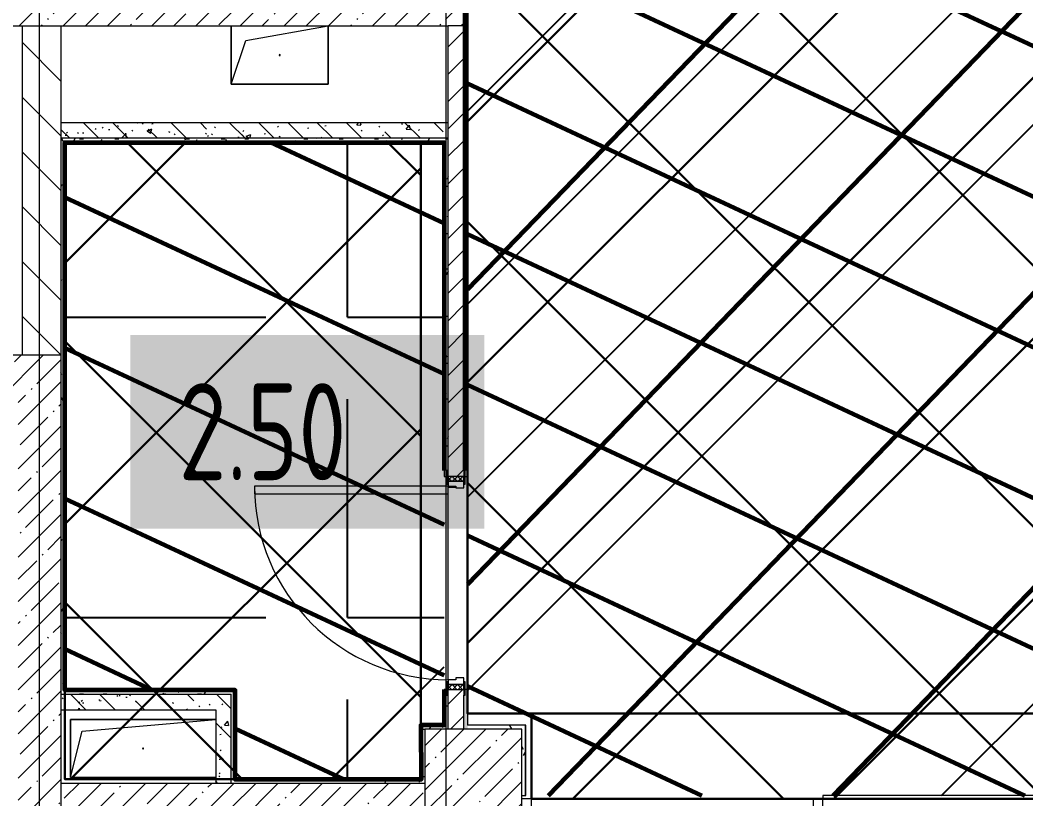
# Model space of a CAD drawing. Header units: millimetres. Extents: x -164500 to 426394, y -51911 to 102118.
# Drawn here: x 247282 to 252475, y 13539 to 17559 of the extents above; entities that cross this region are included whole.
import ezdxf

# ---------------------------------------------------------------- set-up
doc = ezdxf.new("R2010")
doc.units = ezdxf.units.MM
doc.linetypes.add('Осевая', pattern=[6350, 1270, -952.5, 3175, -952.5])
for name, color, linetype, lineweight in [('0) шлифовка', 5, 'Continuous', 60), ('1.4) Плинтус ПЛ-4', 6, 'Continuous', 60), ('5.2) Л-1 Линолеум', 100, 'Continuous', 30), ('8.1) Нал пол Окт', 5, 'Continuous', 60), ('A-DOOR-2', 7, 'Continuous', 5), ('A-DOOR-FRAM-2', 7, 'Continuous', 5), ('A-FLOR', 7, 'Continuous', 9), ('A-GENM', 7, 'Continuous', 9), ('A-GLAZ-CWMG', 7, 'Continuous', 9), ('A-GLAZ-CWMG-1', 7, 'Continuous', 20), ('A-WALL', 7, 'Continuous', 5), ('I-WALL', 7, 'Continuous', 5), ('S-COLS', 7, 'Continuous', 9), ('S-COLS-1', 7, 'Continuous', 5), ('Оси', 7, 'Continuous', 9), ('Оси-2', 7, 'Осевая', 9)]:
    doc.layers.add(name, color=color, linetype=linetype, lineweight=lineweight)
for name, color, linetype in [('2) защита вин плитк', 6, 'Continuous'), ('3.2.3) Нал-ой пол 5 вып', 5, 'Continuous'), ('3.2.3) П-13', 5, 'Continuous')]:
    doc.layers.add(name, color=color, linetype=linetype)
for name, color, linetype, lineweight, true_color in [('A-DOOR-1', 7, 'Continuous', 5, 0xc0c0c0), ('A-DOOR-FRAM-1', 7, 'Continuous', 5, 0xc0c0c0), ('A-WALL-1', 9, 'Continuous', 5, 0x808080), ('A-WALL-FNSH-1', 9, 'Continuous', 5, 0x808080)]:
    doc.layers.add(name, color=color, linetype=linetype, lineweight=lineweight, true_color=true_color)
doc.styles.add('СПДС', font='ГОСТ тип А.ttf', dxfattribs={"width": 0.9})
pattern_1 = [(155, (205553.1, 26879), (-297.8825, -638.811), [])]
pattern_2 = [(45, (148772.12, -0.94), (-114.04925, 114.04925), []), (45, (148886.17, -0.94), (-114.04925, 114.04925), [201.612, -40.322, 6.706, -33.617])]
pattern_3 = [(135, (148772.12, -0.94), (-150.8683, -150.8683), [213.36, -35.56, 7.112, -35.56]), (135, (148772.12, 149.83), (-150.8683, -150.8683), []), (50, (148772.12, -0.94), (255.05767, -22.3145), [26.67, -293.37]), (355, (148772.12, -0.94), (-49.3404, 267.47914), [21.336, -234.696]), (100.451, (148793.38, -2.8), (205.71947, 245.16356), [22.666, -249.326]), (46.184, (148772.12, 70.18), (379.511, -58.86), [40.005, -440.055]), (96.636, (148803.75, 65.27), (332.3634, 346.3991), [33.999, -373.989]), (351.184, (148772.12, 70.18), (332.3669, 346.3953), [32.004, -352.044]), (21, (148807.68, 52.4), (212.26017, -143.17112), [26.67, -293.37]), (326, (148807.68, 52.4), (86.52236, 257.8632), [21.336, -234.696]), (71.451, (148825.37, 40.47), (298.78395, 114.6901), [22.666, -249.326]), (37.5, (148772.12, -0.94), (4.32385, 118.37751), [6.706, -225.146, 6.706, -231.546, -235.585]), (37.5, (148772.12, -0.94), (4.32385, 118.37751), [-470.103, 6.706, -228.879]), (7.5, (148772.12, -0.94), (93.54758, 140.2533), [6.706, -129.134, 6.706, -219.812, -89.789]), (7.5, (148772.12, -0.94), (93.54758, 140.2533), [-362.356, 6.706, -83.083]), (327.5, (148692.82, -0.94), (189.82734, -8.02019), [6.706, -82.194, 6.706, -270.662, -368.046]), (327.5, (148692.82, -0.94), (189.82734, -8.02019), [-366.268, 6.706, -361.34]), (317.5, (148657.26, -0.94), (207.38114, 35.59764), [6.706, -108.864, 6.706, -177.495, -261.366]), (317.5, (148657.26, -0.94), (207.38114, 35.59764), [-299.771, 6.706, -254.66])]
pattern_4 = [(0, (148772.123, -0.94), (243.84, 60.96), [20.117, -162.763, 20.117, -162.763, -975.36]), (0, (148772.123, -0.94), (243.84, 60.96), [-365.76, 20.117, -345.643, 20.117, -162.763, -426.72]), (0, (148772.123, -0.94), (243.84, 60.96), [-914.4, 20.117, -101.803, 20.117, -284.683]), (120, (148863.563, 29.54), (-174.71291, 180.691634), [20.117, -162.763, 20.117, -162.763, -975.36]), (120, (148863.563, 29.54), (-174.71291, 180.691634), [-365.76, 20.117, -345.643, 20.117, -162.763, -426.72]), (120, (148863.563, 29.54), (-174.71291, 180.691634), [-914.4, 20.117, -101.803, 20.117, -284.683]), (240, (148894.043, 151.46), (-69.12709, -241.651634), [20.117, -162.763, 20.117, -162.763, -975.36]), (240, (148894.043, 151.46), (-69.12709, -241.651634), [-365.76, 20.117, -345.643, 20.117, -162.763, -426.72]), (240, (148894.043, 151.46), (-69.12709, -241.651634), [-914.4, 20.117, -101.803, 20.117, -284.683])]
pattern_5 = [(45, (205553.1, 26879), (-1347.04, 1347.04), [])]
pattern_6 = [(0, (205553.1, 26879), (0, 1550.67), [1127.76, -422.91]), (90, (205553.1, 26879), (-1550.67, 9e-14), [1127.76, -422.91])]
pattern_7 = [(45, (205553.1, 26879), (-673.52, 673.52), []), (135, (205553.1, 26879), (-673.52, -673.52), [])]

# ---------------------------------------------------------------- blocks, each defined once
blk = doc.blocks.new('GM_Отверстие прямоугольное _в плите_ - Отверстие-21606279-Объем проектирования 2 этажа')
at = {"layer": 'A-GENM'}
for p, q in [((-375, -150), (-375, 150)), ((-375, 150), (375, 150)), ((375, 150), (-375, 150)), ((-375, 150), (-375, -150)), ((-315, 90), (375, 150)), ((-375, -150), (-315, 90)), ((375, -150), (-375, -150)), ((-375, -150), (375, -150))]:
    blk.add_line(p, q, dxfattribs=at)
for start, end in [(360, 180), (180, 360)]:
    blk.add_arc((0, 0), 2.5, start, end, dxfattribs=at)
blk = doc.blocks.new('GM_Отверстие прямоугольное _в плите_ - Отверстие-21610241-Объем проектирования 2 этажа')
at = {"layer": 'A-GENM'}
for p, q in [((-250, -150), (-250, 150)), ((-250, 150), (-250, -150)), ((-175, 75), (250, 150)), ((250, 150), (250, -150)), ((250, -150), (250, 150)), ((-250, -150), (-175, 75)), ((250, -150), (-250, -150)), ((-250, -150), (250, -150))]:
    blk.add_line(p, q, dxfattribs=at)
for start, end in [(360, 180), (180, 360)]:
    blk.add_arc((0, 0), 2.5, start, end, dxfattribs=at)
blk = doc.blocks.new('BSC_Колонна _Прямоугольная - 500х500-17857564-Объем проектирования 2 этажа')
at = {"layer": 'S-COLS-1'}
h = blk.add_hatch(dxfattribs=at)
h.set_pattern_fill('FP_181', color=256, style=0, pattern_type=2)
h.set_pattern_definition([(45, (-100850, -13650), (-114.04925, 114.04925), []), (45, (-100735.95, -13650), (-114.04925, 114.04925), [201.613, -40.323, 6.706, -33.617])])
h.paths.add_polyline_path([(250, -250), (250, 250), (-250, 250), (-250, -250)])
for p, q in [((250, 250), (-250, 250)), ((-250, 250), (-250, -250)), ((250, -250), (250, 250)), ((-250, -250), (250, -250))]:
    blk.add_line(p, q, dxfattribs=at)
blk = doc.blocks.new('Прямоугольный импост - Импост структурный с накладкой - 160мм Темный-V501-Объем проектирования 2 этажа')
at = {"layer": 'A-GLAZ-CWMG-1'}
for p, q in [((0, 17), (-40, 17)), ((-10, -40), (-10, 0)), ((-10, 0), (0, 0)), ((0, 0), (0, 17)), ((-40, -40), (-50, -40)), ((-50, -40), (-50, -140)), ((-40, -20), (-40, -40)), ((0, -40), (-10, -40)), ((-50, -140), (0, -140))]:
    blk.add_line(p, q, dxfattribs=at)
blk = doc.blocks.new('Прямоугольный импост - Импост структурный с накладкой - 160мм Темный-32427244-Объем проектирования 2 этажа')
at = {"layer": 'A-GLAZ-CWMG-1'}
for p, q in [((-15, 17), (25, 17)), ((25, 0), (15, 0)), ((15, 0), (15, -40)), ((25, 17), (25, 0)), ((-25, -140), (-25, -40)), ((-25, -40), (-15, -40)), ((-15, -40), (-15, -20)), ((15, -40), (25, -40)), ((25, -40), (25, -140)), ((25, -140), (-25, -140))]:
    blk.add_line(p, q, dxfattribs=at)
blk = doc.blocks.new('Прямоугольный импост - Импост структурный с накладкой - 160мм Темный-32427250-Объем проектирования 2 этажа')
at = {"layer": 'A-GLAZ-CWMG'}
for p, q in [((104075, 13540), (102655, 13540)), ((104075, 13383), (102655, 13383))]:
    blk.add_line(p, q, dxfattribs=at)

msp = doc.modelspace()

# ---------------------------------------------------------------- hatches: boundary and pattern name
at = {"layer": '0) шлифовка', "true_color": 0x2776bb}
h = msp.add_hatch(dxfattribs=at)
h.set_pattern_fill('ANSI31', color=152, scale=222, angle=110)
h.set_pattern_definition(pattern_1)
h.paths.add_polyline_path([(254321.123, 21129), (249943.123, 21129), (249943.123, 20754), (249593.123, 20754), (249593.123, 15205), (249593.123, 13921), (249893.123, 13921), (249893.123, 13557), (254301.123, 13557), (254301.123, 14011), (258323.123, 14011), (258323.123, 13631), (258611.123, 13631), (258611.123, 14011), (259601.123, 14011), (259601.123, 20309), (259101.123, 20309), (259101.123, 21129), (258722.572, 21129), (257263.123, 21129), (257263.123, 20748), (256901.123, 20748), (256901.123, 21129), (256522.572, 21129), (254843.123, 21129), (254843.123, 20748), (254321.123, 20748)])
h = msp.add_hatch(dxfattribs=at)
h.set_pattern_fill('ANSI31', color=152, scale=222, angle=110)
h.set_pattern_definition(pattern_1)
h.paths.add_polyline_path([(249471.123, 16929), (247513.123, 16929), (247513.123, 14767.77), (249471.123, 14767.77)])
h = msp.add_hatch(dxfattribs=at)
h.set_pattern_fill('ANSI31', color=152, scale=222, angle=110)
h.set_pattern_definition(pattern_1)
h.paths.add_polyline_path([(249471.123, 14767.77), (247513.123, 14767.77), (247513.123, 14101), (248393.123, 14101), (248393.123, 13641), (249351.123, 13641), (249351.123, 13921), (249471.123, 13921), (249471.123, 14105)])
at = {"layer": '2) защита вин плитк'}
h = msp.add_hatch(dxfattribs=at)
h.set_pattern_fill('ANSI31', color=256, scale=600)
h.set_pattern_definition(pattern_5)
h.paths.add_polyline_path([(254321.123, 21129), (249943.123, 21129), (249943.123, 20754), (249593.123, 20754), (249593.123, 15205), (249593.123, 13921), (249893.123, 13921), (249893.123, 13557), (254301.123, 13557), (254301.123, 14011), (258323.123, 14011), (258323.123, 13631), (258611.123, 13631), (258611.123, 14011), (259601.123, 14011), (259601.123, 20309), (259101.123, 20309), (259101.123, 21129), (258722.572, 21129), (257263.123, 21129), (257263.123, 20748), (256901.123, 20748), (256901.123, 21129), (256522.572, 21129), (254843.123, 21129), (254843.123, 20748), (254321.123, 20748)])
h = msp.add_hatch(dxfattribs=at)
h.set_pattern_fill('ANSI31', color=256, scale=600)
h.set_pattern_definition(pattern_5)
h.paths.add_polyline_path([(254321.123, 21129), (249943.123, 21129), (249943.123, 20754), (249593.123, 20754), (249593.123, 15205), (249593.123, 13921), (249893.123, 13921), (249893.123, 13557), (254301.123, 13557), (254301.123, 14011), (258323.123, 14011), (258323.123, 13631), (258611.123, 13631), (258611.123, 14011), (259601.123, 14011), (259601.123, 20309), (259101.123, 20309), (259101.123, 21129), (258722.572, 21129), (257263.123, 21129), (257263.123, 20748), (256901.123, 20748), (256901.123, 21129), (256522.572, 21129), (254843.123, 21129), (254843.123, 20748), (254321.123, 20748)])
h = msp.add_hatch(dxfattribs=at)
h.set_pattern_fill('ANSI31', color=256, scale=600)
h.set_pattern_definition(pattern_5)
h.paths.add_polyline_path([(249471.123, 14767.77), (247513.123, 14767.77), (247513.123, 14101), (248393.123, 14101), (248393.123, 13641), (249351.123, 13641), (249351.123, 13921), (249471.123, 13921), (249471.123, 14105)])
at = {"layer": '3.2.3) Нал-ой пол 5 вып'}
h = msp.add_hatch(dxfattribs=at)
h.set_pattern_fill('ANSI34', color=256, scale=222)
h.set_pattern_definition([(45, (205553, 26879), (-2990.43, 2990.43), []), (45, (206550, 26879), (-2990.43, 2990.43), []), (45, (207546.7, 26879), (-2990.43, 2990.43), []), (45, (208543.6, 26879), (-2990.43, 2990.43), [])])
h.paths.add_polyline_path([(254321.123, 21129), (249943.123, 21129), (249943.123, 20754), (249593.123, 20754), (249593.123, 15205), (249593.123, 13921), (249893.123, 13921), (249893.123, 13557), (254301.123, 13557), (254301.123, 14011), (258323.123, 14011), (258323.123, 13631), (258611.123, 13631), (258611.123, 14011), (259601.123, 14011), (259601.123, 20309), (259101.123, 20309), (259101.123, 21129), (258722.572, 21129), (257263.123, 21129), (257263.123, 20748), (256901.123, 20748), (256901.123, 21129), (256522.572, 21129), (254843.123, 21129), (254843.123, 20748), (254321.123, 20748)])
at = {"layer": '3.2.3) П-13'}
h = msp.add_hatch(dxfattribs=at)
h.set_pattern_fill('ANGLE', color=256, scale=222)
h.set_pattern_definition(pattern_6)
h.paths.add_polyline_path([(249471.123, 16929), (247513.123, 16929), (247513.123, 14767.77), (249471.123, 14767.77)])
h = msp.add_hatch(dxfattribs=at)
h.set_pattern_fill('ANGLE', color=256, scale=222)
h.set_pattern_definition(pattern_6)
h.paths.add_polyline_path([(249471.123, 14767.77), (247513.123, 14767.77), (247513.123, 14101), (248393.123, 14101), (248393.123, 13641), (249351.123, 13641), (249351.123, 13921), (249471.123, 13921), (249471.123, 14105)])
at = {"layer": '5.2) Л-1 Линолеум'}
h = msp.add_hatch(dxfattribs=at)
h.set_pattern_fill('ANSI37', color=256, scale=300)
h.set_pattern_definition(pattern_7)
h.paths.add_polyline_path([(249592.123, 20774.059), (259622.123, 20774.059), (259622.123, 13979.059), (249592.123, 13979.059)])
h.paths.add_polyline_path([(254843.123, 20774.059), (256902.623, 20774.059), (256902.623, 21128.059), (254843.123, 21128.059)])
h.paths.add_polyline_path([(257262.123, 20774.059), (259101.123, 20774.059), (259101.123, 21128.059), (257262.123, 21128.059)])
h.paths.add_polyline_path([(249943.123, 20753.059), (254301.34, 20753.059), (254301.34, 21139.059), (249943.123, 21139.059)])
h.paths.add_polyline_path([(254301.123, 13979.059), (249922.123, 13979.059), (249922.123, 13539.059), (254301.123, 13539.059)])
h = msp.add_hatch(dxfattribs=at)
h.set_pattern_fill('ANSI37', color=256, scale=300)
h.set_pattern_definition(pattern_7)
h.paths.add_polyline_path([(247513.123, 16928.059), (249351.123, 16928.059), (249351.123, 13640.059), (247513.123, 13640.059)])
at = {"layer": '8.1) Нал пол Окт', "transparency": 33554687}
h = msp.add_hatch(dxfattribs=at)
h.set_pattern_fill('ANSI31', color=256, scale=333, angle=1)
h.set_pattern_definition([(46, (205553.1, 26879), (-760.54, 734.445), [])])
h.paths.add_polyline_path([(254321.123, 21129), (249943.123, 21129), (249943.123, 20754), (249593.123, 20754), (249593.123, 15205), (249593.123, 13921), (249893.123, 13921), (249893.123, 13557), (254301.123, 13557), (254301.123, 14011), (258323.123, 14011), (258323.123, 13631), (258611.123, 13631), (258611.123, 14011), (259601.123, 14011), (259601.123, 20309), (259101.123, 20309), (259101.123, 21129), (258722.572, 21129), (257263.123, 21129), (257263.123, 20748), (256901.123, 20748), (256901.123, 21129), (256522.572, 21129), (254843.123, 21129), (254843.123, 20748), (254321.123, 20748)])
at = {"layer": 'A-DOOR-2'}
h = msp.add_hatch(dxfattribs=at)
h.set_pattern_fill('FP_199', color=256, angle=90, style=0, pattern_type=2)
h.set_pattern_definition([(225, (249427.438, 16392.97), (14.14214, -14.14214), []), (315, (249427.438, 16392.97), (14.14214, 14.14214), [])])
h.paths.add_polyline_path([(249492.413, 15179.059), (249572.123, 15179.059), (249572.123, 15204.059), (249492.123, 15204.059), (249492.123, 15179.059)])
at = {"layer": 'A-DOOR-FRAM-2'}
h = msp.add_hatch(dxfattribs=at)
h.set_pattern_fill('FP_200', color=256, angle=90, style=0, pattern_type=2)
h.set_pattern_definition([(135, (249427.438, 14270.175), (-14.1421, -14.1421), []), (225, (249427.438, 14270.175), (14.1421, -14.1421), [])])
h.paths.add_polyline_path([(249492.123, 14104.059), (249572.123, 14104.059), (249569.838, 14129.059), (249492.123, 14129.059)])
at = {"layer": 'I-WALL'}
h = msp.add_hatch(dxfattribs=at)
h.set_pattern_fill('FP_191', color=256, style=0, pattern_type=2)
h.set_pattern_definition(pattern_4)
h.paths.add_polyline_path([(249572.123, 13899.059), (249592.123, 13920.059), (249592.123, 14104.059), (249580.123, 14104.059), (249580.123, 14074.059), (249572.123, 14074.059), (249572.123, 13919.059)])
h.paths.add_polyline_path([(249592.123, 13899.059), (249592.123, 13919.059), (249572.123, 13899.059)])
h.paths.add_polyline_path([(249592.123, 15204.059), (249592.123, 20754.059), (249572.123, 20754.059), (249572.123, 15234.059), (249580.123, 15234.059), (249580.123, 15204.059)])
h = msp.add_hatch(dxfattribs=at)
h.set_pattern_fill('FP_1', color=256, style=0, pattern_type=2)
h.set_pattern_definition(pattern_2)
h.paths.add_polyline_path([(244507.646, 17529.059), (249572.123, 17529.059), (249572.123, 17749.059), (243352.123, 17749.059), (243352.123, 17529.059), (244359.191, 17529.059)])
h = msp.add_hatch(dxfattribs=at)
h.set_pattern_fill('FP_23', color=256, style=0, pattern_type=2)
h.set_pattern_definition([(135, (148772.12, -0.94), (-141.42136, -141.42136), [])])
h.paths.add_polyline_path([(247292.123, 15829.059), (247492.123, 15829.059), (247492.123, 17529.059), (247292.123, 17529.059), (247292.123, 16437.508)])
h = msp.add_hatch(dxfattribs=at)
h.set_pattern_fill('FP_22', color=256, style=0, pattern_type=2)
h.set_pattern_definition([(45, (148772.12, -0.94), (-70.71068, 70.71068), [])])
h.paths.add_polyline_path([(249572.123, 13899.059), (249571.742, 14104.059), (249492.123, 14104.059), (249492.123, 13899.059)])
h.paths.add_polyline_path([(249492.123, 15204.059), (249572.123, 15204.059), (249570.659, 17529.059), (249492.123, 17529.059), (249492.123, 15217.759)])
h = msp.add_hatch(dxfattribs=at)
h.set_pattern_fill('FP_41', color=256, style=0, pattern_type=2)
h.set_pattern_definition(pattern_3)
h.paths.add_polyline_path([(249432.123, 16949.059), (249492.123, 16949.059), (249492.123, 17029.059), (247492.123, 17029.059), (247492.123, 16949.059), (249372.123, 16949.059)])
h = msp.add_hatch(dxfattribs=at)
h.set_pattern_fill('FP_191', color=256, style=0, pattern_type=2)
h.set_pattern_definition(pattern_4)
h.paths.add_polyline_path([(247492.123, 16929.059), (249471.123, 16929.059), (249472.123, 16949.059), (247492.123, 16949.059)])
h = msp.add_hatch(dxfattribs=at)
h.set_pattern_fill('FP_191', color=256, style=0, pattern_type=2)
h.set_pattern_definition(pattern_4)
h.paths.add_polyline_path([(247492.123, 14079.059), (247512.123, 14079.059), (247512.123, 14099.059)])
h.paths.add_polyline_path([(247492.123, 14079.059), (247512.123, 14100.059), (247512.123, 16928.059), (247492.123, 16928.059), (247492.123, 14100.059)])
h = msp.add_hatch(dxfattribs=at)
h.set_pattern_fill('FP_191', color=256, style=0, pattern_type=2)
h.set_pattern_definition(pattern_4)
h.paths.add_polyline_path([(249472.123, 13919.059), (249492.123, 13919.059), (249492.123, 14074.059), (249484.123, 14074.059), (249484.123, 14104.059), (249472.123, 14104.059), (249472.123, 13925.641)])
h.paths.add_polyline_path([(249484.123, 15204.059), (249484.123, 15234.059), (249492.123, 15234.059), (249492.123, 16949.059), (249472.123, 16949.059), (249472.123, 15204.059)])
h = msp.add_hatch(dxfattribs=at)
h.set_pattern_fill('FP_1', color=256, style=0, pattern_type=2)
h.set_pattern_definition(pattern_2)
h.paths.add_polyline_path([(247492.123, 15609.059), (247492.123, 15829.059), (245972.123, 15829.059), (245972.123, 15609.059), (247292.123, 15609.059)])
h.paths.add_polyline_path([(244552.123, 15609.059), (244622.123, 15609.059), (244622.123, 15829.059), (243572.123, 15829.059), (243574.357, 15609.059), (244177.551, 15609.059)])
h = msp.add_hatch(dxfattribs=at)
h.set_pattern_fill('FP_1', color=256, style=0, pattern_type=2)
h.set_pattern_definition(pattern_2)
h.paths.add_polyline_path([(247472.123, 13399.059), (247492.123, 13399.059), (247492.123, 15609.059), (247272.123, 15609.059), (247272.123, 13399.059)])
h = msp.add_hatch(dxfattribs=at)
h.set_pattern_fill('FP_41', color=256, style=0, pattern_type=2)
h.set_pattern_definition(pattern_3)
h.paths.add_polyline_path([(247492.123, 13999.059), (248372.123, 13999.059), (248372.123, 14079.059), (247492.123, 14079.059), (247492.123, 14039.059)])
h = msp.add_hatch(dxfattribs=at)
h.set_pattern_fill('FP_191', color=256, style=0, pattern_type=2)
h.set_pattern_definition(pattern_4)
h.paths.add_polyline_path([(248292.123, 14079.059), (248392.123, 14079.059), (248392.123, 14099.059), (247513.123, 14099.059), (247513.123, 14079.059), (247898.814, 14079.059)])
h = msp.add_hatch(dxfattribs=at)
h.set_pattern_fill('FP_191', color=256, style=0, pattern_type=2)
h.set_pattern_definition(pattern_4)
h.paths.add_polyline_path([(248372.123, 13619.059), (248392.123, 13619.059), (248392.123, 14079.059), (248372.123, 14079.059), (248372.123, 13639.059)])
h = msp.add_hatch(dxfattribs=at)
h.set_pattern_fill('FP_41', color=256, style=0, pattern_type=2)
h.set_pattern_definition(pattern_3)
h.paths.add_polyline_path([(248372.123, 13619.059), (248372.123, 13999.059), (248292.123, 13999.059), (248292.123, 13619.059)])
h = msp.add_hatch(dxfattribs=at)
h.set_pattern_fill('FP_191', color=256, style=0, pattern_type=2)
h.set_pattern_definition(pattern_4)
h.paths.add_polyline_path([(249372.123, 13619.059), (249372.123, 13919.059), (249352.123, 13919.059), (249352.123, 13640.059), (249361.544, 13630.167)])
h.paths.add_polyline_path([(249372.123, 13619.059), (249352.123, 13639.059), (249352.123, 13619.059), (249361.107, 13619.059)])
h = msp.add_hatch(dxfattribs=at)
h.set_pattern_fill('FP_191', color=256, style=0, pattern_type=2)
h.set_pattern_definition(pattern_4)
h.paths.add_polyline_path([(249483.475, 13899.059), (249492.123, 13899.059), (249471.123, 13919.059), (249372.123, 13919.059), (249372.123, 13899.059), (249472.123, 13899.059)])
h.paths.add_polyline_path([(249492.123, 13899.059), (249492.123, 13919.059), (249472.123, 13919.059), (249486.086, 13905.096)])
h = msp.add_hatch(dxfattribs=at)
h.set_pattern_fill('FP_191', color=256, style=0, pattern_type=2)
h.set_pattern_definition(pattern_4)
h.paths.add_polyline_path([(249872.123, 13899.059), (249892.123, 13899.059), (249892.123, 13919.059), (249592.123, 13919.059), (249592.123, 13899.059), (249705.65, 13899.059)])
h = msp.add_hatch(dxfattribs=at)
h.set_pattern_fill('FP_191', color=256, style=0, pattern_type=2)
h.set_pattern_definition(pattern_4)
h.paths.add_polyline_path([(249872.123, 13556.059), (249892.123, 13556.059), (249892.123, 13899.059), (249872.123, 13899.059)])
h = msp.add_hatch(dxfattribs=at)
h.set_pattern_fill('FP_1', color=256, style=0, pattern_type=2)
h.set_pattern_definition(pattern_2)
h.paths.add_polyline_path([(248372.123, 13399.059), (249372.123, 13399.274), (249372.123, 13619.059), (247492.123, 13619.059), (247492.123, 13399.059), (247898.814, 13399.059)])
h = msp.add_hatch(dxfattribs=at)
h.set_pattern_fill('FP_191', color=256, style=0, pattern_type=2)
h.set_pattern_definition(pattern_4)
h.paths.add_polyline_path([(248392.123, 13619.059), (249352.123, 13619.059), (249350.305, 13639.059), (248393.123, 13639.059), (248392.407, 13624.738)])

# ---------------------------------------------------------------- linework, layer by layer
at = {"layer": '1.4) Плинтус ПЛ-4'}
for points in [[(249580.123, 15234.059), (249580.123, 20749.059), (249943.123, 20749.059), (249943.123, 21128.059)], [(249471.123, 14104.059), (249471.623, 13919.059), (249351.123, 13920.059), (249352.123, 13639.059), (248393.123, 13639.059), (248393.123, 14100.059), (247513.123, 14100.059), (247513.123, 16928.059), (249471.123, 16928.059), (249471.123, 15234.059)]]:
    msp.add_lwpolyline(points, dxfattribs=at)
at = {"layer": '5.2) Л-1 Линолеум'}
for points in [[(249592.123, 20774.059), (259622.123, 20774.059), (259622.123, 13979.059), (249592.123, 13979.059)], [(247513.123, 16928.059), (249351.123, 16928.059), (249351.123, 13640.059), (247513.123, 13640.059)], [(254301.123, 13979.059), (249922.123, 13979.059), (249922.123, 13539.059), (254301.123, 13539.059)]]:
    msp.add_lwpolyline(points, close=True, dxfattribs=at)
at = {"layer": 'A-DOOR-1'}
for p, q in [((248492.123, 15154.059), (248492.123, 15114.059)), ((249492.123, 15154.059), (248492.123, 15154.059)), ((248492.123, 15114.059), (249492.123, 15114.059)), ((249492.123, 15114.059), (249492.123, 15154.059))]:
    msp.add_line(p, q, dxfattribs=at)
msp.add_arc((249492.123, 15154.059), 1000, 180, 270, dxfattribs=at)
at = {"layer": 'A-DOOR-FRAM-1'}
for p, q in [((249492.123, 15234.059), (249484.123, 15234.059)), ((249484.123, 15234.059), (249484.123, 15164.059)), ((249492.123, 15164.059), (249492.123, 15234.059)), ((249580.123, 15234.059), (249572.123, 15234.059)), ((249572.123, 15234.059), (249572.123, 15164.059)), ((249580.123, 15164.059), (249580.123, 15234.059)), ((249484.123, 15164.059), (249492.123, 15164.059)), ((249572.123, 15204.059), (249492.123, 15204.059)), ((249492.123, 15204.059), (249492.123, 15179.059)), ((249572.123, 15179.059), (249492.123, 15179.059)), ((249492.123, 15179.059), (249492.123, 15154.059)), ((249492.123, 15179.059), (249572.123, 15179.059)), ((249493.123, 15179.059), (249492.123, 15179.059)), ((249492.123, 15179.059), (249492.123, 15164.059)), ((249492.123, 15164.059), (249493.123, 15164.059)), ((249493.123, 15164.059), (249493.123, 15179.059)), ((249572.123, 15179.059), (249571.123, 15179.059)), ((249571.123, 15179.059), (249571.123, 15164.059)), ((249571.123, 15164.059), (249572.123, 15164.059)), ((249572.123, 15179.059), (249572.123, 15204.059)), ((249572.123, 15144.059), (249572.123, 15179.059)), ((249572.123, 15164.059), (249572.123, 15179.059)), ((249572.123, 15164.059), (249580.123, 15164.059)), ((249492.123, 15154.059), (249532.123, 15154.059)), ((249532.123, 15154.059), (249532.123, 15144.059)), ((249532.123, 15144.059), (249572.123, 15144.059)), ((249492.123, 14144.059), (249484.123, 14144.059)), ((249484.123, 14144.059), (249484.123, 14074.059)), ((249492.123, 14154.059), (249492.123, 14129.059)), ((249532.123, 14154.059), (249492.123, 14154.059)), ((249493.123, 14144.059), (249492.123, 14144.059)), ((249492.123, 14144.059), (249492.123, 14129.059)), ((249492.123, 14074.059), (249492.123, 14144.059)), ((249492.123, 14129.059), (249572.123, 14129.059)), ((249572.123, 14129.059), (249492.123, 14129.059)), ((249492.123, 14129.059), (249492.123, 14104.059)), ((249492.123, 14129.059), (249493.123, 14129.059)), ((249493.123, 14129.059), (249493.123, 14144.059)), ((249572.123, 14164.059), (249532.123, 14164.059)), ((249532.123, 14164.059), (249532.123, 14154.059)), ((249572.123, 14144.059), (249571.123, 14144.059)), ((249571.123, 14144.059), (249571.123, 14129.059)), ((249571.123, 14129.059), (249572.123, 14129.059)), ((249572.123, 14129.059), (249572.123, 14164.059)), ((249572.123, 14129.059), (249572.123, 14144.059)), ((249580.123, 14144.059), (249572.123, 14144.059)), ((249572.123, 14144.059), (249572.123, 14074.059)), ((249572.123, 14104.059), (249572.123, 14129.059)), ((249580.123, 14074.059), (249580.123, 14144.059)), ((249484.123, 14074.059), (249492.123, 14074.059)), ((249492.123, 14104.059), (249572.123, 14104.059)), ((249572.123, 14074.059), (249580.123, 14074.059))]:
    msp.add_line(p, q, dxfattribs=at)
at = {"layer": 'A-FLOR'}
for p, q in [((249492.123, 14155), (249492.123, 15155)), ((249492.123, 14154.059), (249492.123, 15154.059)), ((249492.123, 15150), (249532.123, 15150)), ((249492.123, 15149.059), (249532.123, 15149.059)), ((249872.123, 13540), (249872.123, 13557)), ((249872.123, 13539.059), (249872.123, 13556.059)), ((254302.123, 13557), (251427.123, 13557)), ((251427.123, 13557), (251427.123, 13540)), ((254302.123, 13556.059), (251427.123, 13556.059)), ((251427.123, 13556.059), (251427.123, 13539.059))]:
    msp.add_line(p, q, dxfattribs=at)
at = {"layer": 'A-WALL'}
for p, q in [((249572.123, 15234.059), (249572.123, 20779.059)), ((249592.123, 20774.059), (249592.123, 15204.059)), ((247492.123, 17529.059), (247492.123, 13399.059)), ((249572.123, 17529.059), (249492.123, 17529.059)), ((249492.123, 15234.059), (249492.123, 17529.059)), ((249472.123, 16929.059), (247512.123, 16929.059)), ((247512.123, 16929.059), (247512.123, 14099.059)), ((247492.123, 15829.059), (247292.123, 15829.059)), ((247492.123, 14079.059), (248372.123, 14079.059)), ((249492.123, 13899.059), (249492.123, 14074.059)), ((249572.123, 13899.059), (249572.123, 14074.059)), ((249592.123, 14104.059), (249592.123, 13919.059)), ((249892.123, 13919.059), (249592.123, 13919.059)), ((249372.123, 13619.059), (247492.123, 13619.059)), ((248392.123, 13639.059), (249219.579, 13639.059))]:
    msp.add_line(p, q, dxfattribs=at)
at = {"layer": 'A-WALL-1'}
for p, q in [((246492.123, 17529.059), (249492.123, 17529.059)), ((247292.123, 17529.059), (247292.123, 15829.059)), ((249492.123, 17029.059), (247492.123, 17029.059)), ((249492.123, 16949.059), (247492.123, 16949.059)), ((249472.123, 16929.059), (249472.123, 15204.059)), ((247292.123, 15829.059), (246492.123, 15829.059)), ((249472.123, 15204.059), (249484.123, 15204.059)), ((249580.123, 15204.059), (249592.123, 15204.059)), ((248392.123, 14099.059), (247512.123, 14099.059)), ((248372.123, 13619.059), (248372.123, 14079.059)), ((248392.123, 13639.059), (248392.123, 14099.059)), ((249484.123, 14104.059), (249472.123, 14104.059)), ((249472.123, 14104.059), (249472.123, 13919.059)), ((249592.123, 14104.059), (249580.123, 14104.059)), ((247492.123, 13999.059), (248292.123, 13999.059)), ((248292.123, 13999.059), (248292.123, 13619.059)), ((249472.123, 13919.059), (249471.123, 13919.059)), ((249892.123, 13556.059), (249892.123, 13919.059)), ((249352.123, 13640.059), (249352.123, 13639.059)), ((249872.123, 13556.059), (249892.123, 13556.059))]:
    msp.add_line(p, q, dxfattribs=at)
at = {"layer": 'A-WALL-FNSH-1'}
for p, q in [((249593.123, 15204.059), (249593.123, 20753.059)), ((247513.123, 16928.059), (249471.123, 16928.059)), ((247513.123, 14099.059), (247513.123, 16928.059)), ((249471.123, 16928.059), (249471.123, 15204.059)), ((249471.123, 15204.059), (249472.123, 15204.059)), ((249592.123, 15204.059), (249593.123, 15204.059)), ((248393.123, 14100.059), (247512.123, 14100.059)), ((248393.123, 13640.059), (248393.123, 14100.059)), ((249472.123, 14104.059), (249471.123, 14104.059)), ((249471.123, 14104.059), (249471.123, 13920.059)), ((249593.123, 14104.059), (249592.123, 14104.059)), ((249593.123, 13920.059), (249593.123, 14104.059)), ((249351.123, 13920.059), (249351.123, 13640.059)), ((249471.123, 13920.059), (249351.123, 13920.059)), ((249352.123, 13640.059), (249352.123, 13919.059)), ((249352.123, 13919.059), (249471.123, 13919.059)), ((249893.123, 13920.059), (249593.123, 13920.059)), ((249893.123, 13556.059), (249893.123, 13920.059)), ((249351.123, 13640.059), (248393.123, 13640.059)), ((249219.579, 13639.059), (249352.123, 13639.059)), ((249892.123, 13556.059), (249893.123, 13556.059))]:
    msp.add_line(p, q, dxfattribs=at)
at = {"layer": 'Оси'}
for points in [[(249482.123, -1907.2), (249482.123, 3092.8), (249482.123, 17027.345), (249482.123, 22027.345)], [(247382.123, -1907.2), (247382.123, 3092.8), (247382.123, 16914.156), (247382.123, 21914.156)]]:
    msp.add_lwpolyline(points, dxfattribs=at)
at = {"layer": 'Оси-2'}
for p, q in [((249482.123, 3093.741), (249482.123, 17028.287)), ((247382.123, 3093.741), (247382.123, 16915.097))]:
    msp.add_line(p, q, dxfattribs=at)

# ---------------------------------------------------------------- block references
at = {"layer": 'A-GENM'}
for name, p in [('GM_Отверстие прямоугольное _в плите_ - Отверстие-21610241-Объем проектирования 2 этажа', (248622.123, 17379.059)), ('GM_Отверстие прямоугольное _в плите_ - Отверстие-21606279-Объем проектирования 2 этажа', (247917.123, 13799.059))]:
    msp.add_blockref(name, p, dxfattribs=at)
at = {"layer": 'A-GLAZ-CWMG', "rotation": 180}
msp.add_blockref('Прямоугольный импост - Импост структурный с накладкой - 160мм Темный-V501-Объем проектирования 2 этажа', (249872.123, 13399.059), dxfattribs=at)
at = {"layer": 'A-GLAZ-CWMG', "extrusion": (0, 0, -1), "rotation": 180}
msp.add_blockref('Прямоугольный импост - Импост структурный с накладкой - 160мм Темный-32427244-Объем проектирования 2 этажа', (-251402.123, 13399.059), dxfattribs=at)
at = {"layer": 'A-GLAZ-CWMG'}
msp.add_blockref('Прямоугольный импост - Импост структурный с накладкой - 160мм Темный-32427250-Объем проектирования 2 этажа', (148772.123, -0.941), dxfattribs=at)
at = {"layer": 'S-COLS'}
msp.add_blockref('BSC_Колонна _Прямоугольная - 500х500-17857564-Объем проектирования 2 этажа', (249622.123, 13649.059), dxfattribs=at)

# ---------------------------------------------------------------- texts
at = {"insert": (248100.362, 15684.307), "char_height": 500, "width": 1327.5945, "attachment_point": 1, "style": 'СПДС', "bg_fill": 1, "box_fill_scale": 1.5, "bg_fill_color": 7, "bg_fill_true_color": 16777215, "bg_fill_transparency": 0}
msp.add_mtext('2.50', dxfattribs=at)

doc.saveas('drawing.dxf')
